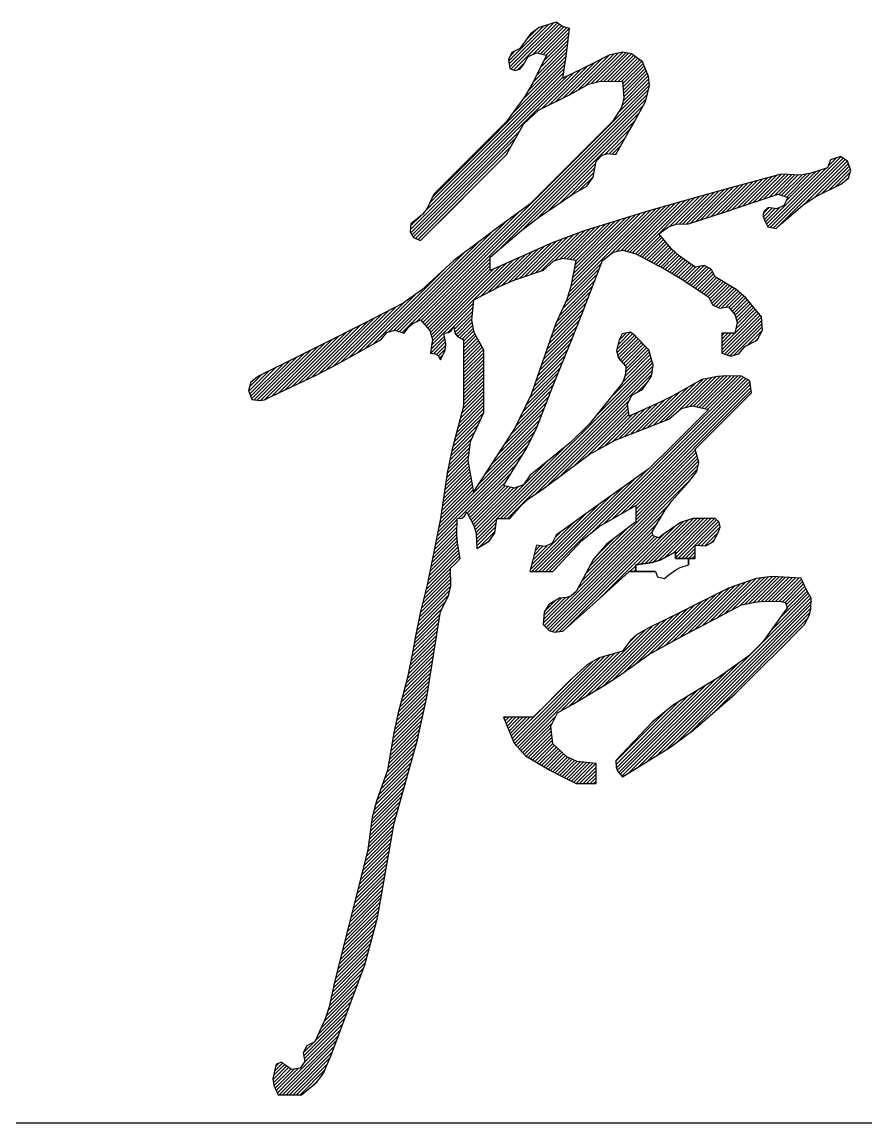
# Model space of a CAD drawing. Extents: x -14715 to 4269, y -24538 to -12228.
# Drawn here: x -13836.2 to -13831.95, y -24504.56 to -24499.02 of the extents above; entities that cross this region are included whole.
import ezdxf

# ---------------------------------------------------------------- set-up
doc = ezdxf.new("R2010")
doc.units = 0
doc.header["$LTSCALE"] = 2000
doc.header["$MEASUREMENT"] = 0
doc.layers.get('0').update_dxf_attribs({"linetype": 'CONTINUOUS'})

# ---------------------------------------------------------------- blocks, each defined once
blk = doc.blocks.new('ZYC')
h = blk.add_hatch()
h.set_pattern_fill('ANSI31', color=256, scale=0.01, style=0)
h.paths.add_polyline_path([(0.191716, 0.193383), (0.190548, 0.202253), (0.193921, 0.209), (0.201718, 0.213388), (0.217472, 0.22272), (0.225169, 0.22774), (0.240061, 0.238394), (0.258667, 0.248519), (0.268004, 0.25352), (0.28674, 0.263401), (0.294628, 0.264902), (0.298717, 0.265243), (0.306745, 0.265068), (0.308789, 0.264548), (0.309735, 0.261709), (0.308412, 0.260067), (0.297475, 0.244701), (0.290436, 0.237662), (0.27507, 0.226725), (0.252355, 0.212968), (0.241647, 0.204333), (0.223391, 0.185047), (0.223622, 0.181464), (0.224421, 0.179466), (0.226725, 0.176712), (0.25062, 0.191577), (0.262092, 0.200013), (0.283406, 0.218389), (0.297409, 0.232393), (0.304411, 0.239395), (0.318415, 0.253398), (0.320906, 0.2583), (0.321641, 0.261237), (0.321749, 0.266735), (0.319516, 0.270611), (0.318508, 0.272625), (0.316748, 0.276738), (0.301969, 0.277631), (0.294072, 0.276555), (0.280072, 0.271736), (0.264068, 0.263734), (0.256066, 0.259733), (0.240061, 0.251731), (0.233868, 0.248283), (0.230965, 0.245742), (0.226725, 0.240061), (0.214987, 0.236586), (0.209117, 0.233284), (0.200051, 0.225058), (0.192716, 0.217722), (0.189048, 0.214055), (0.181713, 0.20672), (0.175712, 0.20672), (0.172711, 0.20672), (0.166709, 0.20672), (0.172241, 0.193666), (0.177845, 0.187261), (0.190049, 0.180046), (0.195383, 0.177379), (0.198051, 0.176045), (0.203385, 0.173378), (0.207386, 0.173378), (0.209387, 0.173378), (0.213388, 0.173378), (0.213388, 0.177379), (0.213388, 0.179379), (0.213388, 0.18338), (0.203895, 0.184399), (0.19865, 0.18682)], flags=17)
h.paths.add_polyline_path([(0.260067, 0.325083), (0.264264, 0.330433), (0.265218, 0.335201), (0.263401, 0.341754), (0.273403, 0.351757), (0.278405, 0.356758), (0.288407, 0.366761), (0.291736, 0.3701), (0.290871, 0.376157), (0.28674, 0.37843), (0.278712, 0.378605), (0.274623, 0.378265), (0.266735, 0.376763), (0.252423, 0.368751), (0.245056, 0.365067), (0.230059, 0.358425), (0.229248, 0.364334), (0.231514, 0.368865), (0.236727, 0.371762), (0.24131, 0.378456), (0.242225, 0.383948), (0.240061, 0.391767), (0.237394, 0.394434), (0.23606, 0.395768), (0.233393, 0.398435), (0.230812, 0.400649), (0.226589, 0.399804), (0.225058, 0.396768), (0.223796, 0.391416), (0.22476, 0.38756), (0.228392, 0.383431), (0.228282, 0.380033), (0.227931, 0.378275), (0.226725, 0.375096), (0.210128, 0.354559), (0.200583, 0.345014), (0.180046, 0.328417), (0.176798, 0.323736), (0.172234, 0.322025), (0.166709, 0.323416), (0.178469, 0.342442), (0.183551, 0.352606), (0.191716, 0.373429), (0.201873, 0.398707), (0.206875, 0.411378), (0.216722, 0.436778), (0.22205, 0.441004), (0.226849, 0.441964), (0.233393, 0.440113), (0.248453, 0.432139), (0.25582, 0.427786), (0.270069, 0.41844), (0.272101, 0.414456), (0.275664, 0.412674), (0.280072, 0.413439), (0.283545, 0.409176), (0.284465, 0.405498), (0.283406, 0.400102), (0.280739, 0.400102), (0.279405, 0.400102), (0.276738, 0.400102), (0.276738, 0.396101), (0.276738, 0.394101), (0.276738, 0.3901), (0.28136, 0.388617), (0.285266, 0.389733), (0.288407, 0.393434), (0.294513, 0.396574), (0.297302, 0.401595), (0.296743, 0.408438), (0.288829, 0.417849), (0.283914, 0.422062), (0.273403, 0.428443), (0.271371, 0.432428), (0.267808, 0.434209), (0.263401, 0.433444), (0.255242, 0.439075), (0.251443, 0.442528), (0.245063, 0.450115), (0.250169, 0.45385), (0.253741, 0.455041), (0.260067, 0.455117), (0.278071, 0.461118), (0.287073, 0.464119), (0.305078, 0.47012), (0.307079, 0.469454), (0.308079, 0.46912), (0.310079, 0.468453), (0.308047, 0.464468), (0.304484, 0.462687), (0.300077, 0.463452), (0.298029, 0.461617), (0.297467, 0.459366), (0.29841, 0.456784), (0.29992, 0.453737), (0.30418, 0.452885), (0.306745, 0.455117), (0.317554, 0.46467), (0.323777, 0.468819), (0.336753, 0.475122), (0.340537, 0.478163), (0.341693, 0.48221), (0.340087, 0.486791), (0.336555, 0.489096), (0.331527, 0.48742), (0.330085, 0.483457), (0.321138, 0.480474), (0.316169, 0.479764), (0.306745, 0.480123), (0.280007, 0.473028), (0.266668, 0.46936), (0.240061, 0.461785), (0.207415, 0.451644), (0.191305, 0.445603), (0.160041, 0.431777), (0.160041, 0.434445), (0.160041, 0.435778), (0.160041, 0.438446), (0.175951, 0.452059), (0.184342, 0.458436), (0.201718, 0.47012), (0.208786, 0.474159), (0.212013, 0.478769), (0.213388, 0.486791), (0.216455, 0.489686), (0.2192, 0.490602), (0.223391, 0.490125), (0.229399, 0.500791), (0.2324, 0.506125), (0.238394, 0.516799), (0.240292, 0.524601), (0.23989, 0.529424), (0.236727, 0.536804), (0.23122, 0.540793), (0.226675, 0.541702), (0.220056, 0.540138), (0.210721, 0.53547), (0.206053, 0.533136), (0.196717, 0.528469), (0.198138, 0.538459), (0.198805, 0.543461), (0.200051, 0.553475), (0.196461, 0.554633), (0.193383, 0.556809), (0.184756, 0.554008), (0.180368, 0.550816), (0.175045, 0.543472), (0.17106, 0.54144), (0.169278, 0.537877), (0.170044, 0.53347), (0.172586, 0.532424), (0.174961, 0.533017), (0.176712, 0.535137), (0.179281, 0.539518), (0.183438, 0.541299), (0.188382, 0.540138), (0.181593, 0.526145), (0.177529, 0.519371), (0.168376, 0.506796), (0.153706, 0.492126), (0.146371, 0.484791), (0.1317, 0.47012), (0.128502, 0.463222), (0.125929, 0.459914), (0.120031, 0.455117), (0.119718, 0.451241), (0.121465, 0.448329), (0.125032, 0.446781), (0.14237, 0.464119), (0.151039, 0.472788), (0.168376, 0.490125), (0.176855, 0.50538), (0.184361, 0.512491), (0.200051, 0.520133), (0.209619, 0.525556), (0.215731, 0.527084), (0.226725, 0.526802), (0.227399, 0.518581), (0.226187, 0.513733), (0.221723, 0.506796), (0.205052, 0.490125), (0.196717, 0.48179), (0.180046, 0.465119), (0.164681, 0.45382), (0.157012, 0.448152), (0.141703, 0.436778), (0.125543, 0.421827), (0.116221, 0.415266), (0.096691, 0.405104), (0.075353, 0.394434), (0.064683, 0.3891), (0.043344, 0.37843), (0.039561, 0.375389), (0.038404, 0.371342), (0.04001, 0.366761), (0.044025, 0.366183), (0.046402, 0.366579), (0.050013, 0.368428), (0.072366, 0.379063), (0.083391, 0.384742), (0.105027, 0.396768), (0.108068, 0.400552), (0.112115, 0.401708), (0.116697, 0.400102), (0.119301, 0.403486), (0.121159, 0.404972), (0.125032, 0.406771), (0.129622, 0.401536), (0.130984, 0.396997), (0.130033, 0.3901), (0.132416, 0.389778), (0.133821, 0.388841), (0.135035, 0.386766), (0.137361, 0.391613), (0.137763, 0.394832), (0.136702, 0.400102), (0.139084, 0.400424), (0.14049, 0.401361), (0.141703, 0.403437), (0.142311, 0.400158), (0.143727, 0.39827), (0.146704, 0.396768), (0.146704, 0.383431), (0.146704, 0.376763), (0.146704, 0.363426), (0.140696, 0.341072), (0.138346, 0.329655), (0.135035, 0.306745), (0.132367, 0.293408), (0.131034, 0.28674), (0.128366, 0.273403), (0.127033, 0.268069), (0.126366, 0.265401), (0.125032, 0.260067), (0.122365, 0.24673), (0.121031, 0.240061), (0.118364, 0.226725), (0.11356, 0.208243), (0.111552, 0.198873), (0.108361, 0.180046), (0.102725, 0.164542), (0.100682, 0.156368), (0.098359, 0.140036), (0.09169, 0.113362), (0.088356, 0.100026), (0.081688, 0.073352), (0.078954, 0.060999), (0.07691, 0.054867), (0.071685, 0.043344), (0.0677, 0.041312), (0.065919, 0.037749), (0.066684, 0.033342), (0.064309, 0.030053), (0.059994, 0.029334), (0.056681, 0.031675), (0.055039, 0.032998), (0.0522, 0.032051), (0.05168, 0.030008), (0.050619, 0.024737), (0.051021, 0.021518), (0.053347, 0.016671), (0.058015, 0.016671), (0.060349, 0.016671), (0.065017, 0.016671), (0.072748, 0.023017), (0.076093, 0.027477), (0.08002, 0.036676), (0.096852, 0.082021), (0.10329, 0.105741), (0.111695, 0.153373), (0.123489, 0.195437), (0.128188, 0.21692), (0.135035, 0.260067), (0.139151, 0.267954), (0.14028, 0.272845), (0.140036, 0.281739), (0.142036, 0.283739), (0.143037, 0.28474), (0.145037, 0.28674), (0.143542, 0.294629), (0.143202, 0.298717), (0.14337, 0.306745), (0.145753, 0.307067), (0.147158, 0.308004), (0.148371, 0.310079), (0.151852, 0.30332), (0.152939, 0.299332), (0.153373, 0.291741), (0.1596, 0.295381), (0.16241, 0.299597), (0.163375, 0.306745), (0.166043, 0.306745), (0.167376, 0.306745), (0.170044, 0.306745), (0.175842, 0.313591), (0.179298, 0.316701), (0.186714, 0.321749), (0.209947, 0.339025), (0.223075, 0.346279), (0.250064, 0.356758), (0.256309, 0.362147), (0.262023, 0.363575), (0.270069, 0.361759), (0.258066, 0.349756), (0.252065, 0.343755), (0.240061, 0.331752), (0.221278, 0.318573), (0.211941, 0.311904), (0.193383, 0.29841), (0.19135, 0.294425), (0.187788, 0.292643), (0.18338, 0.293408), (0.182047, 0.288074), (0.18138, 0.285406), (0.180046, 0.280072), (0.184714, 0.280072), (0.187048, 0.280072), (0.191716, 0.280072), (0.206195, 0.295761), (0.214909, 0.302731), (0.233393, 0.313414), (0.233393, 0.310079), (0.233393, 0.308412), (0.233393, 0.305078), (0.218728, 0.293893), (0.212196, 0.286272), (0.203385, 0.270069), (0.200631, 0.267765), (0.198634, 0.266966), (0.19505, 0.266735), (0.189666, 0.263481), (0.18728, 0.259664), (0.186714, 0.253398), (0.189781, 0.250503), (0.192527, 0.249588), (0.196717, 0.250064), (0.210088, 0.262029), (0.216756, 0.268031), (0.230059, 0.280072), (0.233393, 0.280072), (0.233393, 0.283406), (0.241741, 0.284611), (0.245996, 0.286029), (0.253398, 0.290074), (0.253398, 0.288741), (0.253398, 0.28674), (0.260067, 0.28674), (0.263401, 0.28674), (0.263401, 0.289407), (0.263401, 0.290741), (0.263401, 0.293408), (0.268765, 0.293057), (0.27265, 0.295276), (0.27507, 0.300077), (0.276013, 0.302659), (0.275451, 0.30491), (0.273403, 0.306745), (0.262225, 0.306789), (0.255894, 0.30481), (0.24673, 0.29841), (0.245088, 0.297087), (0.242248, 0.298033), (0.241729, 0.300077), (0.247981, 0.31079), (0.251728, 0.3159)])
h.paths.add_polyline_path([(0.172311, 0.351862), (0.151706, 0.320082), (0.148813, 0.335949), (0.149997, 0.345425), (0.156707, 0.360092), (0.156707, 0.372762), (0.156707, 0.379097), (0.156707, 0.391767), (0.151817, 0.400719), (0.150635, 0.406629), (0.151706, 0.416773), (0.165234, 0.42378), (0.172311, 0.426813), (0.186714, 0.431777), (0.191949, 0.436367), (0.196489, 0.437729), (0.203385, 0.436778), (0.200919, 0.423723), (0.198862, 0.417208), (0.193383, 0.405104), (0.180884, 0.369351)], flags=16)
for p, q in [((0.193383, 0.556809), (0.184756, 0.554008)), ((0.195818, 0.555087), (0.193383, 0.556809)), ((0.197213, 0.55439), (0.195818, 0.555087)), ((0.200051, 0.553475), (0.197213, 0.55439)), ((0.180368, 0.550816), (0.175045, 0.543472)), ((0.184756, 0.554008), (0.180368, 0.550816)), ((0.198805, 0.543461), (0.200051, 0.553475)), ((0.175045, 0.543472), (0.17106, 0.54144)), ((0.198138, 0.538459), (0.198805, 0.543461)), ((0.17106, 0.54144), (0.169278, 0.537877)), ((0.169278, 0.537877), (0.170044, 0.53347)), ((0.176712, 0.535137), (0.179281, 0.539518)), ((0.179281, 0.539518), (0.183438, 0.541299)), ((0.188382, 0.540138), (0.181593, 0.526145)), ((0.183438, 0.541299), (0.188382, 0.540138)), ((0.196717, 0.528469), (0.198138, 0.538459)), ((0.220056, 0.540138), (0.210721, 0.53547)), ((0.226675, 0.541702), (0.220056, 0.540138)), ((0.23122, 0.540793), (0.226675, 0.541702)), ((0.236727, 0.536804), (0.23122, 0.540793)), ((0.170044, 0.53347), (0.172586, 0.532424)), ((0.172586, 0.532424), (0.174961, 0.533017)), ((0.174961, 0.533017), (0.176712, 0.535137)), ((0.206053, 0.533136), (0.196717, 0.528469)), ((0.210721, 0.53547), (0.206053, 0.533136)), ((0.23989, 0.529424), (0.236727, 0.536804)), ((0.209619, 0.525556), (0.215731, 0.527084)), ((0.215731, 0.527084), (0.226725, 0.526802)), ((0.226725, 0.526802), (0.227399, 0.518581)), ((0.240292, 0.524601), (0.23989, 0.529424)), ((0.181593, 0.526145), (0.177529, 0.519371)), ((0.200051, 0.520133), (0.209619, 0.525556)), ((0.238394, 0.516799), (0.240292, 0.524601)), ((0.177529, 0.519371), (0.168376, 0.506796)), ((0.184361, 0.512491), (0.200051, 0.520133)), ((0.227399, 0.518581), (0.226187, 0.513733)), ((0.2324, 0.506125), (0.238394, 0.516799)), ((0.176855, 0.50538), (0.184361, 0.512491)), ((0.226187, 0.513733), (0.221723, 0.506796)), ((0.168376, 0.506796), (0.153706, 0.492126)), ((0.168376, 0.490125), (0.176855, 0.50538)), ((0.221723, 0.506796), (0.205052, 0.490125)), ((0.229399, 0.500791), (0.2324, 0.506125)), ((0.223391, 0.490125), (0.229399, 0.500791)), ((0.153706, 0.492126), (0.146371, 0.484791)), ((0.151039, 0.472788), (0.168376, 0.490125)), ((0.205052, 0.490125), (0.196717, 0.48179)), ((0.213388, 0.486791), (0.216455, 0.489686)), ((0.216455, 0.489686), (0.2192, 0.490602)), ((0.2192, 0.490602), (0.223391, 0.490125)), ((0.336555, 0.489096), (0.331527, 0.48742)), ((0.340087, 0.486791), (0.336555, 0.489096)), ((0.146371, 0.484791), (0.1317, 0.47012)), ((0.212013, 0.478769), (0.213388, 0.486791)), ((0.330085, 0.483457), (0.321138, 0.480474)), ((0.331527, 0.48742), (0.330085, 0.483457)), ((0.341693, 0.48221), (0.340087, 0.486791)), ((0.196717, 0.48179), (0.180046, 0.465119)), ((0.208786, 0.474159), (0.212013, 0.478769)), ((0.306745, 0.480123), (0.280007, 0.473028)), ((0.316169, 0.479764), (0.306745, 0.480123)), ((0.321138, 0.480474), (0.316169, 0.479764)), ((0.336753, 0.475122), (0.340537, 0.478163)), ((0.340537, 0.478163), (0.341693, 0.48221)), ((0.14237, 0.464119), (0.151039, 0.472788)), ((0.201718, 0.47012), (0.208786, 0.474159)), ((0.280007, 0.473028), (0.266668, 0.46936)), ((0.323777, 0.468819), (0.336753, 0.475122)), ((0.1317, 0.47012), (0.128502, 0.463222)), ((0.184342, 0.458436), (0.201718, 0.47012)), ((0.266668, 0.46936), (0.240061, 0.461785)), ((0.287073, 0.464119), (0.305078, 0.47012)), ((0.305078, 0.47012), (0.307079, 0.469454)), ((0.307079, 0.469454), (0.308079, 0.46912)), ((0.310079, 0.468453), (0.308047, 0.464468)), ((0.308079, 0.46912), (0.310079, 0.468453)), ((0.317554, 0.46467), (0.323777, 0.468819)), ((0.125032, 0.446781), (0.14237, 0.464119)), ((0.128502, 0.463222), (0.125929, 0.459914)), ((0.180046, 0.465119), (0.164681, 0.45382)), ((0.240061, 0.461785), (0.207415, 0.451644)), ((0.260067, 0.455117), (0.278071, 0.461118)), ((0.278071, 0.461118), (0.287073, 0.464119)), ((0.298029, 0.461617), (0.297467, 0.459366)), ((0.300077, 0.463452), (0.298029, 0.461617)), ((0.304484, 0.462687), (0.300077, 0.463452)), ((0.308047, 0.464468), (0.304484, 0.462687)), ((0.306745, 0.455117), (0.317554, 0.46467)), ((0.120031, 0.455117), (0.119718, 0.451241)), ((0.125929, 0.459914), (0.120031, 0.455117)), ((0.175951, 0.452059), (0.184342, 0.458436)), ((0.250169, 0.45385), (0.253741, 0.455041)), ((0.253741, 0.455041), (0.260067, 0.455117)), ((0.297467, 0.459366), (0.29841, 0.456784)), ((0.29841, 0.456784), (0.29992, 0.453737)), ((0.30418, 0.452885), (0.306745, 0.455117)), ((0.119718, 0.451241), (0.121465, 0.448329)), ((0.164681, 0.45382), (0.157012, 0.448152)), ((0.160041, 0.438446), (0.175951, 0.452059)), ((0.207415, 0.451644), (0.191305, 0.445603)), ((0.245063, 0.450115), (0.250169, 0.45385)), ((0.251443, 0.442528), (0.245063, 0.450115)), ((0.29992, 0.453737), (0.30418, 0.452885)), ((0.121465, 0.448329), (0.125032, 0.446781)), ((0.157012, 0.448152), (0.141703, 0.436778)), ((0.191305, 0.445603), (0.160041, 0.431777)), ((0.160041, 0.435778), (0.160041, 0.438446)), ((0.216722, 0.436778), (0.22205, 0.441004)), ((0.22205, 0.441004), (0.226849, 0.441964)), ((0.226849, 0.441964), (0.233393, 0.440113)), ((0.233393, 0.440113), (0.248453, 0.432139)), ((0.255242, 0.439075), (0.251443, 0.442528)), ((0.263401, 0.433444), (0.255242, 0.439075)), ((0.141703, 0.436778), (0.125543, 0.421827)), ((0.160041, 0.434445), (0.160041, 0.435778)), ((0.160041, 0.431777), (0.160041, 0.434445)), ((0.191949, 0.436367), (0.186714, 0.431777)), ((0.196489, 0.437729), (0.191949, 0.436367)), ((0.203385, 0.436778), (0.196489, 0.437729)), ((0.200919, 0.423723), (0.203385, 0.436778)), ((0.206875, 0.411378), (0.216722, 0.436778)), ((0.267808, 0.434209), (0.263401, 0.433444)), ((0.271371, 0.432428), (0.267808, 0.434209)), ((0.273403, 0.428443), (0.271371, 0.432428)), ((0.186714, 0.431777), (0.172311, 0.426813)), ((0.248453, 0.432139), (0.25582, 0.427786)), ((0.25582, 0.427786), (0.270069, 0.41844)), ((0.283914, 0.422062), (0.273403, 0.428443)), ((0.125543, 0.421827), (0.116221, 0.415266)), ((0.165234, 0.42378), (0.151706, 0.416773)), ((0.172311, 0.426813), (0.165234, 0.42378)), ((0.198862, 0.417208), (0.200919, 0.423723)), ((0.288829, 0.417849), (0.283914, 0.422062)), ((0.151706, 0.416773), (0.150635, 0.406629)), ((0.193383, 0.405104), (0.198862, 0.417208)), ((0.270069, 0.41844), (0.272101, 0.414456)), ((0.296743, 0.408438), (0.288829, 0.417849)), ((0.116221, 0.415266), (0.096691, 0.405104)), ((0.201873, 0.398707), (0.206875, 0.411378)), ((0.272101, 0.414456), (0.275664, 0.412674)), ((0.275664, 0.412674), (0.280072, 0.413439)), ((0.280072, 0.413439), (0.283545, 0.409176)), ((0.096691, 0.405104), (0.075353, 0.394434)), ((0.119301, 0.403486), (0.121159, 0.404972)), ((0.121159, 0.404972), (0.125032, 0.406771)), ((0.125032, 0.406771), (0.129622, 0.401536)), ((0.150635, 0.406629), (0.151817, 0.400719)), ((0.180884, 0.369351), (0.193383, 0.405104)), ((0.284465, 0.405498), (0.283406, 0.400102)), ((0.283545, 0.409176), (0.284465, 0.405498)), ((0.297302, 0.401595), (0.296743, 0.408438)), ((0.105027, 0.396768), (0.108068, 0.400552)), ((0.108068, 0.400552), (0.112115, 0.401708)), ((0.112115, 0.401708), (0.116697, 0.400102)), ((0.116697, 0.400102), (0.119301, 0.403486)), ((0.129622, 0.401536), (0.130984, 0.396997)), ((0.136702, 0.400102), (0.139084, 0.400424)), ((0.137763, 0.394832), (0.136702, 0.400102)), ((0.139084, 0.400424), (0.14049, 0.401361)), ((0.14049, 0.401361), (0.141703, 0.403437)), ((0.141703, 0.403437), (0.142311, 0.400158)), ((0.142311, 0.400158), (0.143727, 0.39827)), ((0.151817, 0.400719), (0.156707, 0.391767)), ((0.226589, 0.399804), (0.225058, 0.396768)), ((0.230812, 0.400649), (0.226589, 0.399804)), ((0.233393, 0.398435), (0.230812, 0.400649)), ((0.279405, 0.400102), (0.276738, 0.400102)), ((0.276738, 0.400102), (0.276738, 0.396101)), ((0.280739, 0.400102), (0.279405, 0.400102)), ((0.283406, 0.400102), (0.280739, 0.400102)), ((0.294513, 0.396574), (0.297302, 0.401595)), ((0.075353, 0.394434), (0.064683, 0.3891)), ((0.083391, 0.384742), (0.105027, 0.396768)), ((0.130984, 0.396997), (0.130033, 0.3901)), ((0.137361, 0.391613), (0.137763, 0.394832)), ((0.143727, 0.39827), (0.146704, 0.396768)), ((0.146704, 0.396768), (0.146704, 0.383431)), ((0.191716, 0.373429), (0.201873, 0.398707)), ((0.225058, 0.396768), (0.223796, 0.391416)), ((0.23606, 0.395768), (0.233393, 0.398435)), ((0.237394, 0.394434), (0.23606, 0.395768)), ((0.240061, 0.391767), (0.237394, 0.394434)), ((0.276738, 0.396101), (0.276738, 0.394101)), ((0.276738, 0.394101), (0.276738, 0.3901)), ((0.288407, 0.393434), (0.294513, 0.396574)), ((0.064683, 0.3891), (0.043344, 0.37843)), ((0.130033, 0.3901), (0.132416, 0.389778)), ((0.132416, 0.389778), (0.133821, 0.388841)), ((0.133821, 0.388841), (0.135035, 0.386766)), ((0.135035, 0.386766), (0.137361, 0.391613)), ((0.156707, 0.391767), (0.156707, 0.379097)), ((0.223796, 0.391416), (0.22476, 0.38756)), ((0.242225, 0.383948), (0.240061, 0.391767)), ((0.276738, 0.3901), (0.28136, 0.388617)), ((0.28136, 0.388617), (0.285266, 0.389733)), ((0.285266, 0.389733), (0.288407, 0.393434)), ((0.072366, 0.379063), (0.083391, 0.384742)), ((0.146704, 0.383431), (0.146704, 0.376763)), ((0.22476, 0.38756), (0.228392, 0.383431)), ((0.228392, 0.383431), (0.228282, 0.380033)), ((0.24131, 0.378456), (0.242225, 0.383948)), ((0.043344, 0.37843), (0.039561, 0.375389)), ((0.050013, 0.368428), (0.072366, 0.379063)), ((0.156707, 0.379097), (0.156707, 0.372762)), ((0.227931, 0.378275), (0.226725, 0.375096)), ((0.228282, 0.380033), (0.227931, 0.378275)), ((0.236727, 0.371762), (0.24131, 0.378456)), ((0.274623, 0.378265), (0.266735, 0.376763)), ((0.278712, 0.378605), (0.274623, 0.378265)), ((0.28674, 0.37843), (0.278712, 0.378605)), ((0.290871, 0.376157), (0.28674, 0.37843)), ((0.039561, 0.375389), (0.038404, 0.371342)), ((0.146704, 0.376763), (0.146704, 0.363426)), ((0.156707, 0.372762), (0.156707, 0.360092)), ((0.183551, 0.352606), (0.191716, 0.373429)), ((0.226725, 0.375096), (0.210128, 0.354559)), ((0.231514, 0.368865), (0.236727, 0.371762)), ((0.266735, 0.376763), (0.252423, 0.368751)), ((0.291736, 0.3701), (0.290871, 0.376157)), ((0.038404, 0.371342), (0.04001, 0.366761)), ((0.04001, 0.366761), (0.044025, 0.366183)), ((0.044025, 0.366183), (0.046402, 0.366579)), ((0.046402, 0.366579), (0.050013, 0.368428)), ((0.172311, 0.351862), (0.180884, 0.369351)), ((0.229248, 0.364334), (0.231514, 0.368865)), ((0.252423, 0.368751), (0.245056, 0.365067)), ((0.278405, 0.356758), (0.288407, 0.366761)), ((0.288407, 0.366761), (0.291736, 0.3701)), ((0.146704, 0.363426), (0.140696, 0.341072)), ((0.230059, 0.358425), (0.229248, 0.364334)), ((0.245056, 0.365067), (0.230059, 0.358425)), ((0.250064, 0.356758), (0.256309, 0.362147)), ((0.256309, 0.362147), (0.262023, 0.363575)), ((0.270069, 0.361759), (0.258066, 0.349756)), ((0.262023, 0.363575), (0.270069, 0.361759)), ((0.156707, 0.360092), (0.149997, 0.345425)), ((0.223075, 0.346279), (0.250064, 0.356758)), ((0.273403, 0.351757), (0.278405, 0.356758)), ((0.151706, 0.320082), (0.172311, 0.351862)), ((0.178469, 0.342442), (0.183551, 0.352606)), ((0.210128, 0.354559), (0.200583, 0.345014)), ((0.258066, 0.349756), (0.252065, 0.343755)), ((0.263401, 0.341754), (0.273403, 0.351757)), ((0.149997, 0.345425), (0.148813, 0.335949)), ((0.200583, 0.345014), (0.180046, 0.328417)), ((0.209947, 0.339025), (0.223075, 0.346279)), ((0.252065, 0.343755), (0.240061, 0.331752)), ((0.140696, 0.341072), (0.138346, 0.329655)), ((0.166709, 0.323416), (0.178469, 0.342442)), ((0.186714, 0.321749), (0.209947, 0.339025)), ((0.265218, 0.335201), (0.263401, 0.341754)), ((0.148813, 0.335949), (0.151706, 0.320082)), ((0.264264, 0.330433), (0.265218, 0.335201)), ((0.138346, 0.329655), (0.135035, 0.306745)), ((0.180046, 0.328417), (0.176798, 0.323736)), ((0.240061, 0.331752), (0.221278, 0.318573)), ((0.260067, 0.325083), (0.264264, 0.330433)), ((0.172234, 0.322025), (0.166709, 0.323416)), ((0.176798, 0.323736), (0.172234, 0.322025)), ((0.179298, 0.316701), (0.186714, 0.321749)), ((0.251728, 0.3159), (0.260067, 0.325083)), ((0.175842, 0.313591), (0.179298, 0.316701)), ((0.221278, 0.318573), (0.211941, 0.311904)), ((0.170044, 0.306745), (0.175842, 0.313591)), ((0.211941, 0.311904), (0.193383, 0.29841)), ((0.214909, 0.302731), (0.233393, 0.313414)), ((0.233393, 0.313414), (0.233393, 0.310079)), ((0.241729, 0.300077), (0.247981, 0.31079)), ((0.247981, 0.31079), (0.251728, 0.3159)), ((0.135035, 0.306745), (0.132367, 0.293408)), ((0.143202, 0.298717), (0.14337, 0.306745)), ((0.14337, 0.306745), (0.145753, 0.307067)), ((0.145753, 0.307067), (0.147158, 0.308004)), ((0.147158, 0.308004), (0.148371, 0.310079)), ((0.148371, 0.310079), (0.151852, 0.30332)), ((0.16241, 0.299597), (0.163375, 0.306745)), ((0.163375, 0.306745), (0.166043, 0.306745)), ((0.166043, 0.306745), (0.167376, 0.306745)), ((0.167376, 0.306745), (0.170044, 0.306745)), ((0.233393, 0.305078), (0.218728, 0.293893)), ((0.233393, 0.310079), (0.233393, 0.308412)), ((0.233393, 0.308412), (0.233393, 0.305078)), ((0.262225, 0.306789), (0.255894, 0.30481)), ((0.273403, 0.306745), (0.262225, 0.306789)), ((0.275451, 0.30491), (0.273403, 0.306745)), ((0.276013, 0.302659), (0.275451, 0.30491)), ((0.151852, 0.30332), (0.152939, 0.299332)), ((0.1596, 0.295381), (0.16241, 0.299597)), ((0.206195, 0.295761), (0.214909, 0.302731)), ((0.242248, 0.298033), (0.241729, 0.300077)), ((0.255894, 0.30481), (0.24673, 0.29841)), ((0.27265, 0.295276), (0.27507, 0.300077)), ((0.27507, 0.300077), (0.276013, 0.302659)), ((0.143542, 0.294629), (0.143202, 0.298717)), ((0.145037, 0.28674), (0.143542, 0.294629)), ((0.152939, 0.299332), (0.153373, 0.291741)), ((0.153373, 0.291741), (0.1596, 0.295381)), ((0.19135, 0.294425), (0.187788, 0.292643)), ((0.193383, 0.29841), (0.19135, 0.294425)), ((0.191716, 0.280072), (0.206195, 0.295761)), ((0.218728, 0.293893), (0.212196, 0.286272)), ((0.245088, 0.297087), (0.242248, 0.298033)), ((0.24673, 0.29841), (0.245088, 0.297087)), ((0.268765, 0.293057), (0.27265, 0.295276)), ((0.132367, 0.293408), (0.131034, 0.28674)), ((0.18338, 0.293408), (0.182047, 0.288074)), ((0.187788, 0.292643), (0.18338, 0.293408)), ((0.245996, 0.286029), (0.253398, 0.290074)), ((0.253398, 0.290074), (0.245996, 0.286029)), ((0.253398, 0.290074), (0.253398, 0.288741)), ((0.253398, 0.288741), (0.253398, 0.290074)), ((0.253398, 0.288741), (0.253398, 0.288074)), ((0.253398, 0.288074), (0.253398, 0.288741)), ((0.263401, 0.290741), (0.263401, 0.293408)), ((0.263401, 0.293408), (0.268765, 0.293057)), ((0.263401, 0.289407), (0.263401, 0.290741)), ((0.263401, 0.28674), (0.263401, 0.289407)), ((0.131034, 0.28674), (0.128366, 0.273403)), ((0.140036, 0.281739), (0.142036, 0.283739)), ((0.142036, 0.283739), (0.143037, 0.28474)), ((0.143037, 0.28474), (0.145037, 0.28674)), ((0.18138, 0.285406), (0.180046, 0.280072)), ((0.182047, 0.288074), (0.18138, 0.285406)), ((0.212196, 0.286272), (0.203385, 0.270069)), ((0.233393, 0.283406), (0.241741, 0.284611)), ((0.241741, 0.284611), (0.233393, 0.283406)), ((0.233393, 0.280072), (0.233393, 0.283406)), ((0.233393, 0.283406), (0.233393, 0.280072)), ((0.233393, 0.280072), (0.233393, 0.283406)), ((0.233393, 0.283406), (0.233393, 0.280072)), ((0.233393, 0.280072), (0.233393, 0.283406)), ((0.233393, 0.283406), (0.233393, 0.280072)), ((0.241741, 0.284611), (0.245996, 0.286029)), ((0.245996, 0.286029), (0.241741, 0.284611)), ((0.253398, 0.288074), (0.253398, 0.28674)), ((0.253398, 0.28674), (0.253398, 0.288074)), ((0.253398, 0.28674), (0.263401, 0.28674)), ((0.263401, 0.28674), (0.253398, 0.28674)), ((0.253398, 0.28674), (0.263401, 0.28674)), ((0.260067, 0.28674), (0.253398, 0.28674)), ((0.253398, 0.28674), (0.260067, 0.28674)), ((0.260067, 0.28674), (0.253398, 0.28674)), ((0.255793, 0.282083), (0.260067, 0.283406)), ((0.260067, 0.283406), (0.260067, 0.28674)), ((0.260067, 0.28674), (0.260067, 0.283406)), ((0.260067, 0.283406), (0.260067, 0.28674)), ((0.14028, 0.272845), (0.140036, 0.281739)), ((0.180046, 0.280072), (0.184714, 0.280072)), ((0.184714, 0.280072), (0.187048, 0.280072)), ((0.187048, 0.280072), (0.191716, 0.280072)), ((0.216756, 0.268031), (0.230059, 0.280072)), ((0.230059, 0.280072), (0.233393, 0.280072)), ((0.233393, 0.280072), (0.230059, 0.280072)), ((0.230059, 0.280072), (0.233393, 0.280072)), ((0.233393, 0.280072), (0.243396, 0.280072)), ((0.243396, 0.280072), (0.233393, 0.280072)), ((0.233393, 0.280072), (0.243396, 0.280072)), ((0.243396, 0.280072), (0.244426, 0.277523)), ((0.244426, 0.277523), (0.247955, 0.27664)), ((0.247955, 0.27664), (0.250064, 0.278405)), ((0.250064, 0.278405), (0.253686, 0.28103)), ((0.253686, 0.28103), (0.255793, 0.282083)), ((0.301969, 0.277631), (0.294072, 0.276555)), ((0.316748, 0.276738), (0.301969, 0.277631)), ((0.128366, 0.273403), (0.127033, 0.268069)), ((0.139151, 0.267954), (0.14028, 0.272845)), ((0.280072, 0.271736), (0.264068, 0.263734)), ((0.294072, 0.276555), (0.280072, 0.271736)), ((0.318508, 0.272625), (0.316748, 0.276738)), ((0.319516, 0.270611), (0.318508, 0.272625)), ((0.127033, 0.268069), (0.126366, 0.265401)), ((0.135035, 0.260067), (0.139151, 0.267954)), ((0.19505, 0.266735), (0.189666, 0.263481)), ((0.198634, 0.266966), (0.19505, 0.266735)), ((0.200631, 0.267765), (0.198634, 0.266966)), ((0.203385, 0.270069), (0.200631, 0.267765)), ((0.210088, 0.262029), (0.216756, 0.268031)), ((0.321749, 0.266735), (0.319516, 0.270611)), ((0.321641, 0.261237), (0.321749, 0.266735)), ((0.126366, 0.265401), (0.125032, 0.260067)), ((0.189666, 0.263481), (0.18728, 0.259664)), ((0.196717, 0.250064), (0.210088, 0.262029)), ((0.264068, 0.263734), (0.256066, 0.259733)), ((0.268004, 0.25352), (0.28674, 0.263401)), ((0.28674, 0.263401), (0.294628, 0.264902)), ((0.294628, 0.264902), (0.298717, 0.265243)), ((0.298717, 0.265243), (0.306745, 0.265068)), ((0.306745, 0.265068), (0.308789, 0.264548)), ((0.309735, 0.261709), (0.308412, 0.260067)), ((0.308789, 0.264548), (0.309735, 0.261709)), ((0.320906, 0.2583), (0.321641, 0.261237)), ((0.125032, 0.260067), (0.122365, 0.24673)), ((0.128188, 0.21692), (0.135035, 0.260067)), ((0.18728, 0.259664), (0.186714, 0.253398)), ((0.256066, 0.259733), (0.240061, 0.251731)), ((0.308412, 0.260067), (0.297475, 0.244701)), ((0.318415, 0.253398), (0.320906, 0.2583)), ((0.186714, 0.253398), (0.189781, 0.250503)), ((0.189781, 0.250503), (0.192527, 0.249588)), ((0.192527, 0.249588), (0.196717, 0.250064)), ((0.240061, 0.251731), (0.233868, 0.248283)), ((0.258667, 0.248519), (0.268004, 0.25352)), ((0.304411, 0.239395), (0.318415, 0.253398)), ((0.122365, 0.24673), (0.121031, 0.240061)), ((0.230965, 0.245742), (0.226725, 0.240061)), ((0.233868, 0.248283), (0.230965, 0.245742)), ((0.240061, 0.238394), (0.258667, 0.248519)), ((0.297475, 0.244701), (0.290436, 0.237662)), ((0.121031, 0.240061), (0.118364, 0.226725)), ((0.226725, 0.240061), (0.214987, 0.236586)), ((0.225169, 0.22774), (0.240061, 0.238394)), ((0.297409, 0.232393), (0.304411, 0.239395)), ((0.209117, 0.233284), (0.200051, 0.225058)), ((0.214987, 0.236586), (0.209117, 0.233284)), ((0.290436, 0.237662), (0.27507, 0.226725)), ((0.217472, 0.22272), (0.225169, 0.22774)), ((0.283406, 0.218389), (0.297409, 0.232393)), ((0.118364, 0.226725), (0.11356, 0.208243)), ((0.200051, 0.225058), (0.192716, 0.217722)), ((0.201718, 0.213388), (0.217472, 0.22272)), ((0.27507, 0.226725), (0.252355, 0.212968)), ((0.123489, 0.195437), (0.128188, 0.21692)), ((0.192716, 0.217722), (0.189048, 0.214055)), ((0.262092, 0.200013), (0.283406, 0.218389)), ((0.189048, 0.214055), (0.181713, 0.20672)), ((0.193921, 0.209), (0.201718, 0.213388)), ((0.252355, 0.212968), (0.241647, 0.204333)), ((0.11356, 0.208243), (0.111552, 0.198873)), ((0.172711, 0.20672), (0.166709, 0.20672)), ((0.166709, 0.20672), (0.172241, 0.193666)), ((0.175712, 0.20672), (0.172711, 0.20672)), ((0.181713, 0.20672), (0.175712, 0.20672)), ((0.190548, 0.202253), (0.193921, 0.209)), ((0.191716, 0.193383), (0.190548, 0.202253)), ((0.241647, 0.204333), (0.223391, 0.185047)), ((0.25062, 0.191577), (0.262092, 0.200013)), ((0.111552, 0.198873), (0.108361, 0.180046)), ((0.111695, 0.153373), (0.123489, 0.195437)), ((0.172241, 0.193666), (0.177845, 0.187261)), ((0.19865, 0.18682), (0.191716, 0.193383)), ((0.226725, 0.176712), (0.25062, 0.191577)), ((0.177845, 0.187261), (0.190049, 0.180046)), ((0.203895, 0.184399), (0.19865, 0.18682)), ((0.213388, 0.18338), (0.203895, 0.184399)), ((0.213388, 0.179379), (0.213388, 0.18338)), ((0.223391, 0.185047), (0.223622, 0.181464)), ((0.108361, 0.180046), (0.102725, 0.164542)), ((0.190049, 0.180046), (0.195383, 0.177379)), ((0.213388, 0.177379), (0.213388, 0.179379)), ((0.223622, 0.181464), (0.224421, 0.179466)), ((0.224421, 0.179466), (0.226725, 0.176712)), ((0.195383, 0.177379), (0.198051, 0.176045)), ((0.198051, 0.176045), (0.203385, 0.173378)), ((0.203385, 0.173378), (0.207386, 0.173378)), ((0.207386, 0.173378), (0.209387, 0.173378)), ((0.209387, 0.173378), (0.213388, 0.173378)), ((0.213388, 0.173378), (0.213388, 0.177379)), ((0.102725, 0.164542), (0.100682, 0.156368)), ((0.100682, 0.156368), (0.098359, 0.140036)), ((0.10329, 0.105741), (0.111695, 0.153373)), ((0.098359, 0.140036), (0.09169, 0.113362)), ((0.09169, 0.113362), (0.088356, 0.100026)), ((0.096852, 0.082021), (0.10329, 0.105741)), ((0.088356, 0.100026), (0.081688, 0.073352)), ((0.08002, 0.036676), (0.096852, 0.082021)), ((0.081688, 0.073352), (0.078954, 0.060999)), ((0.078954, 0.060999), (0.07691, 0.054867)), ((0.07691, 0.054867), (0.071685, 0.043344)), ((0.0677, 0.041312), (0.065919, 0.037749)), ((0.071685, 0.043344), (0.0677, 0.041312)), ((0.066684, 0.033342), (0.064309, 0.030053)), ((0.065919, 0.037749), (0.066684, 0.033342)), ((0.076093, 0.027477), (0.08002, 0.036676)), ((0.05168, 0.030008), (0.050619, 0.024737)), ((0.0522, 0.032051), (0.05168, 0.030008)), ((0.055039, 0.032998), (0.0522, 0.032051)), ((0.056681, 0.031675), (0.055039, 0.032998)), ((0.059994, 0.029334), (0.056681, 0.031675)), ((0.064309, 0.030053), (0.059994, 0.029334)), ((0.050619, 0.024737), (0.051021, 0.021518)), ((0.065017, 0.016671), (0.072748, 0.023017)), ((0.072748, 0.023017), (0.076093, 0.027477)), ((0.051021, 0.021518), (0.053347, 0.016671)), ((0.053347, 0.016671), (0.058015, 0.016671)), ((0.058015, 0.016671), (0.060349, 0.016671)), ((0.060349, 0.016671), (0.065017, 0.016671))]:
    blk.add_line(p, q)

msp = doc.modelspace()

# ---------------------------------------------------------------- linework, layer by layer
msp.add_line((-13853.8431, -24504.5626), (-13798.8431, -24504.5626))

# ---------------------------------------------------------------- block references
at = {"xscale": 10, "yscale": 10, "zscale": 10}
msp.add_blockref('ZYC', (-13835.4405, -24504.5871), dxfattribs=at)

doc.saveas('drawing.dxf')
